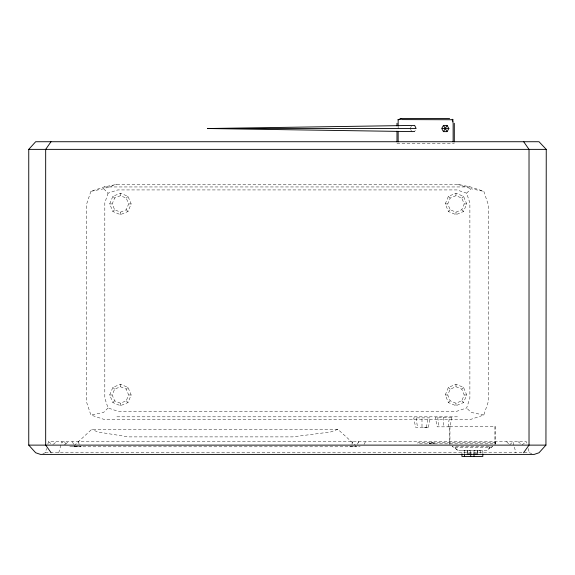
<?xml version="1.0" encoding="UTF-8"?>
<svg xmlns="http://www.w3.org/2000/svg" width="575" height="575" viewBox="0 0 575 575"><rect width="100%" height="100%" fill="white"/><g stroke="black" fill="none" stroke-linecap="round" stroke-linejoin="round"><path stroke-width="0.43" stroke-dasharray="2.88 2.16" d="M426.492 427.34L427.85 417.881M448.083 426.83L449.442 417.378M428.361 427.34L430.28 417.881L413.705 417.881L415.624 427.34L428.361 427.34L421.993 427.34L421.993 417.881M352.554 441.708L351.986 444.173L352.597 441.708M58.751 452.762L61.827 441.708L64.975 444.863M42.895 453.582L45.296 452.762L46.553 448.514M47.804 444.259L48.559 441.708L526.139 441.708L526.887 444.259M90.872 191.367L86.458 204.599L86.458 401.788L90.872 415.021L104.104 419.434L470.587 419.434L483.827 415.021L488.24 401.788L488.24 204.599L483.827 191.367L470.587 186.954L457.808 184.338L116.89 184.338L104.111 186.954L90.872 191.367L103.637 188.758L116.89 184.338M108.057 193.178L104.815 202.917L104.815 398.238L108.057 407.977L117.796 411.226L456.895 411.226L466.634 407.977L469.883 398.238L469.883 202.917L466.634 193.178L456.895 189.93L117.796 189.93L108.057 193.178L103.637 188.758M109.717 203.924L112.851 196.348L120.427 193.207L128.002 196.348L131.143 203.924L128.002 211.499L120.427 214.64L112.851 211.499L109.717 203.924L112.204 203.924L114.612 209.738L120.427 212.153L126.248 209.738L128.656 203.924L126.248 198.102L120.427 195.694L114.612 198.102L112.204 203.924M109.717 394.982L112.851 387.406L120.427 384.265L128.002 387.406L131.143 394.982L128.002 402.558L120.427 405.691L112.851 402.558L109.717 394.982L112.204 394.982L114.612 389.16L120.427 386.752L126.248 389.16L128.656 394.982L126.248 400.797L120.427 403.212L114.612 400.797L112.204 394.982M445.266 203.924L448.399 196.348L455.975 193.207L463.551 196.348L466.692 203.924L463.551 211.499L455.975 214.64L448.399 211.499L445.266 203.924L447.753 203.924L450.16 209.738L455.975 212.153L461.797 209.738L464.205 203.924L461.797 198.102L455.975 195.694L450.16 198.102L447.753 203.924M445.266 394.982L448.399 387.406L455.975 384.265L463.551 387.406L466.692 394.982L463.551 402.558L455.975 405.691L448.399 402.558L445.266 394.982L447.753 394.982L450.16 389.16L455.975 386.752L461.797 389.16L464.205 394.982L461.797 400.797L455.975 403.212L450.16 400.797L447.753 394.982M489.821 446.739L489.016 448.586L486.802 450.455M410.227 128.52L411.326 126.184M413.173 131.632L414.647 131.632L415.747 129.296M364.04 444.338L365.463 441.708M112.851 211.499L114.612 209.738M126.248 198.102L128.002 196.348M65.608 444.231L68.13 441.708M112.851 402.558L114.612 400.797M126.248 389.16L128.002 387.406M108.057 407.977L103.637 412.397L90.872 415.021M448.399 211.499L450.16 209.738M461.797 198.102L463.551 196.348M466.634 193.178L471.054 188.758L483.827 191.367M448.399 402.558L450.16 400.797M461.797 389.16L463.551 387.406M509.716 444.863L512.871 441.708L515.947 452.762M74.175 445.589L91.792 429.317L337.87 429.317L355.731 445.589M491.115 447.321L492.372 446.329M53.231 444.338L56.573 441.708M522.129 444.863L526.139 441.708M492.775 446.329L491.488 447.321L453.359 447.321L452.072 446.329M429.568 443.828L431.89 442.621L434.283 443.828L431.89 442.621L429.503 443.828L431.89 442.621L434.218 443.828M337.87 429.317L330.618 431.962L292.553 436.892L128.534 436.892L97.671 431.962L91.792 429.317M349.686 446.797L353.589 446.739M396.98 143.606L454.3 143.606M104.111 186.954L470.587 186.954M128.656 203.924L131.143 203.924M464.205 203.924L466.692 203.924M128.656 394.982L131.143 394.982M464.205 394.982L466.692 394.982M116.89 416.817L457.808 416.817M69.783 446.739L81.176 446.797L73.269 446.739L76.188 446.797M353.567 446.739L360.173 446.739M72.867 446.797L357.053 446.797M45.296 452.762L529.395 452.762L531.803 453.582M412.85 131.61L414.647 131.632M483.827 415.021L471.054 412.397L466.634 407.977M457.808 184.338L471.054 188.758M518.125 441.708L521.46 444.338M48.559 441.708L52.562 444.863M452.475 446.329L453.732 447.321M458.045 450.455L455.831 448.586L455.026 446.739M448.399 196.348L450.16 198.102M461.797 209.738L463.551 211.499M506.568 441.708L509.083 444.231M448.399 387.406L450.16 389.16M461.797 400.797L463.551 402.558M112.851 196.348L114.612 198.102M126.248 209.738L128.002 211.499M112.851 387.406L114.612 389.16M126.248 400.797L128.002 402.558M64.501 441.708L65.924 444.338M72.306 441.708L73.672 444.338M410.593 129.296L411.7 131.632M528.145 448.514L529.395 452.762M437.719 417.378L439.077 426.83M416.128 417.881L417.493 427.34M495.355 444.331L495.355 426.492L449.499 426.492L449.499 444.331M494.895 426.492L494.895 444.331M482.813 453.136L482.813 450.663L461.926 450.663L461.926 453.136M480.276 450.663L480.276 453.136M477.667 450.455L477.667 453.984M477.566 450.455L477.566 453.1M474.023 450.663L474.023 453.136M470.709 450.663L470.709 453.136M467.288 450.455L467.288 453.984M467.18 450.455L467.18 453.1M464.456 450.663L464.456 453.136M455.975 193.207L455.975 195.694M455.975 212.153L455.975 214.64M455.975 384.265L455.975 386.752M455.975 403.212L455.975 405.691M449.952 426.492L449.952 444.331M443.577 417.378L443.577 426.83M398.152 126.105L398.152 128.735M120.427 193.207L120.427 195.694M120.427 212.153L120.427 214.64M120.427 384.265L120.427 386.752M120.427 403.212L120.427 405.691M451.871 417.378L449.945 426.83L437.216 426.83L435.289 417.378L451.871 417.378M490.173 446.739L489.354 448.586L487.097 450.455L457.75 450.455L455.493 448.586L454.674 446.739L490.173 446.739M358.656 441.708L357.283 444.338L358.685 441.708M495.636 442.621L417.853 442.621L417.853 443.828L495.636 443.828L495.636 442.621M79.098 444.173L78.487 441.708L79.077 444.173"/><path stroke-width="0.86" d="M546.25 149.371L545.941 445.122L539.019 452.762L534.211 454.401L40.487 454.401L35.672 452.762L28.75 445.122L28.75 149.371L35.679 141.73L539.019 141.73L546.25 149.371L28.75 149.371M443.469 125.407L441.672 128.52L448.867 128.52L447.062 125.407L443.469 125.407L447.062 131.632L448.867 128.52M442.031 129.145L443.469 131.632L447.062 125.407M51.01 141.73L45.677 149.371L45.677 445.122L51.146 452.762M523.552 452.762L529.022 445.122L529.022 149.371L523.681 141.73M401.673 118.572L398.116 119.744L401.673 118.572L449.607 118.572M207.676 128.52L414.647 125.407L416.12 128.52L207.676 128.52L412.85 131.61M401.673 119.593L453.129 119.744L452.273 119.248L453.158 121.289M443.469 131.632L447.062 131.632M28.75 445.122L545.941 445.122M467.18 453.984L471.256 453.984M473.592 453.984L477.667 453.984M452.245 119.708L453.129 123.115L453.129 141.824M482.813 453.955L482.813 456.428L461.926 456.428L461.926 453.955M474.023 453.955L474.023 456.428M470.709 453.955L470.709 456.428M464.456 453.955L464.456 456.428M454.3 123.266L454.3 141.838M398.152 119.744L398.152 125.415M398.152 131.481L398.152 141.874M396.98 123.266L396.98 125.918M396.98 131.222L396.98 141.838"/></g></svg>
